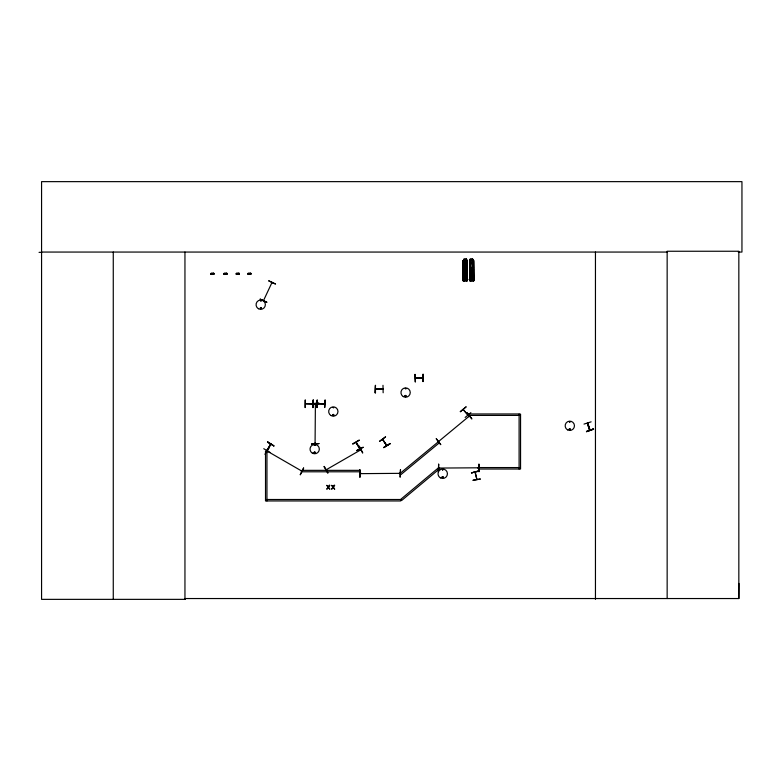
<?xml version="1.0" encoding="UTF-8"?>
<svg xmlns="http://www.w3.org/2000/svg" width="781" height="781" viewBox="0 0 781 781"><rect width="100%" height="100%" fill="white"/><g stroke="black" fill="none" stroke-linecap="round" stroke-linejoin="round"><path stroke-width="1.17" d="M738.299 252.058L741.95 252.058L741.95 181.641L41.569 181.641L41.569 599.359L185.058 599.359L184.96 598.539L738.836 598.539L738.943 583.436M272.218 282.868L272.052 282.419M315.407 443.471L315.036 442.954M261.205 308.3C260.268 306.494 260.141 309.569 261.108 308.397M261.371 308.349C259.985 305.547 260.034 310.799 261.371 307.997M332.599 415.004C334.473 412.817 333.712 417.161 332.677 415.18M404.89 396.045C406.764 393.634 406.003 398.652 404.958 395.869M405.105 396.045C406.442 394.522 405.808 397.529 405.183 396.162M441.997 477.23C444.125 474.877 442.72 479.954 442.134 476.898M442.212 477.23L443.159 476.986L442.495 477.621M569.417 422.033L570.218 421.925L569.447 421.838M569.115 429.101C570.296 431.922 570.862 426.875 569.134 429.296M570.296 429.423C569.193 427.715 569.486 430.575 570.12 429.609M587.751 422.98L589.587 430.224L587.351 423.224M590.104 429.96L587.732 423.048M360.851 449.797L360.002 449.954L360.715 449.534M360.734 449.866L326.233 469.742M467.751 415.053L463.172 409.556M315.075 443.628L315.397 403.738L315.036 404.333M315.368 443.471L315.368 442.954M474.985 472.144L476.888 479.29M472.105 280.506L471.617 280.32L472.095 279.705M386.839 445.365L382.544 439.361M267.619 449.895L266.868 450.51M270.226 444.604L270.597 444.047L266.877 450.334M270.851 444.243L267.141 450.637M359.66 448.831L355.98 442.427L359.904 448.499M261.069 301.007L260.512 300.451L260.903 301.124M314.03 452.433C316.627 450.705 313.962 455.225 314.206 452.131M332.97 407.438L333.721 407.75L332.96 407.545M315.114 452.863C314.802 450.735 313.571 454.064 315.114 452.726M469.547 416.312L469.098 416.703M260.2 299.162L266.965 302.315L260.21 299.143M268.791 280.896L275.556 284.05L268.81 280.848M263.568 300.46L272.013 282.449M315.075 403.66L315.026 404.451M415.394 377.994L416.312 378.307M422.716 378.043L422.013 378.072M478.694 468.102L477.904 468.102M305.508 403.943L312.898 403.943L305.586 403.601M324.632 403.943L317.398 403.601M264.954 454.327L268.674 447.855M266.809 451.701L268.918 447.991M301.72 471.041L267.268 451.145M263.753 448.704L270.158 452.531M267.668 441.909L273.946 445.971L267.688 441.88M270.831 444.164L267.209 450.52M415.551 377.955L422.755 377.672M422.765 377.984L415.433 378.297M469.254 416.078L468.766 416.537L469.401 416.009M382.915 389.202L375.573 389.26L382.856 388.84M360.295 473.647L400.028 473.345L399.296 473.647M399.276 473.354L400.028 473.608M438.756 468.063L478.714 467.799M478.04 467.76L478.616 468.083M324.662 403.992L317.398 404.021M360.012 449.885L360.617 449.563M315.339 404.412L315.368 403.816M460.282 411.655L466.023 406.891M465.154 417.445L470.865 412.641M468.766 416.537L469.342 416.058L438.61 441.48M472.056 280.457L472.056 280.506M405.407 388.323L405.895 388.967L405.349 388.421M386.615 445.531L382.592 439.381L386.517 445.492M390.1 443.764L383.666 447.572L390.119 443.784M383.725 447.659L389.914 443.491M324.281 466.403L327.971 472.895M360.783 449.797L360.07 449.915M359.289 440.299L352.875 444.125M352.69 443.793L359.153 440.064M356.614 450.598L363.282 447.21L356.605 450.588M584.012 424.093L591.129 421.838M593.501 428.974L586.531 431.668L593.482 428.925M586.433 431.376L593.511 429.023M586.521 431.639L593.599 429.286M478.675 470.943L471.46 472.915L478.665 470.914M471.441 472.817L478.743 471.265M473.091 480.305L480.442 479.007L473.061 480.208M464.978 280.486L465.476 280.506L465.017 279.686M333.321 414.496C331.837 415.892 334.805 415.16 333.438 414.574M333.438 415.433L332.891 415.121M442.72 469.459L442.612 470.269L442.817 469.518M415.531 378.336L422.872 378.043M415.141 381.87L414.877 374.411M423.009 381.558L423.087 374.079L423.058 381.558M359.914 448.587L356.331 442.31M463.943 259.341L466.433 259.312M470.162 259.341L472.651 259.312M463.533 259.683L466.853 259.643M469.752 259.683L473.071 259.643M463.533 259.839L466.853 259.8M469.752 259.839L473.071 259.8M463.953 260.171L466.442 260.141M470.172 260.171L472.661 260.141M469.479 260.571L473.794 260.503L473.989 280.721L469.693 280.789L469.566 260.571M463.153 262.621L466.892 262.582M469.791 262.621L473.52 262.582M463.172 263.988L466.901 263.949M469.801 263.988L473.54 263.949M463.192 266.038L466.921 265.999M469.83 266.038L473.559 265.999M463.211 267.863L466.94 267.824M469.84 267.863L473.579 267.824M463.231 269.914L466.96 269.875M469.869 269.914L473.598 269.875M211.182 273.506L213.672 273.477M224.245 273.506L226.734 273.477M210.772 273.848L214.092 273.809M236.477 273.506L238.966 273.477M210.772 274.004L214.092 273.965M223.835 273.848L227.154 273.809M248.192 273.506L250.681 273.477M223.835 274.004L227.154 273.965M236.067 273.848L239.386 273.809M211.192 274.336L213.682 274.307M236.067 274.004L239.386 273.965M247.782 273.848L251.101 273.809M224.254 274.336L226.744 274.307M247.782 274.004L251.101 273.965M236.487 274.336L238.976 274.307M463.328 278.71L467.058 278.671M469.967 278.71L473.696 278.671M462.713 279.315L467.692 279.256M469.352 279.315L474.321 279.256M462.713 279.471L467.692 279.413M469.352 279.471L474.331 279.413M464.91 279.637L465.496 279.657M471.539 279.637L472.124 279.627M463.065 280.789L467.38 280.721L467.136 260.503L462.84 260.571L463.084 280.789L462.938 260.571M382.993 385.316L383.149 392.775M383.012 388.918L375.573 388.928L383.022 389.202M375.163 392.833L375.476 385.365L375.192 392.833M318.931 403.26L311.473 403.689L318.931 403.221M311.473 403.582L318.931 403.533M438.727 464.197L438.356 471.665L438.619 464.197M479.104 464.197L479.114 471.656M438.824 467.799L439.576 467.799L438.854 468.083M359.699 469.752L359.787 477.211M360.217 473.345L360.871 473.315M360.217 473.608L360.89 473.276M39.05 252.351L41.569 252.341M41.569 252.058L667.15 252.058M305.43 400.077L305.322 407.545M316.832 407.545L317.242 400.077L316.861 407.545M519.101 414.125L520.556 414.125L520.556 469.02L479.3 469.02L479.3 467.565L519.101 467.565M519.101 415.414L469.342 415.414L469.342 413.969L519.101 413.969L519.101 469.02M266.956 499.498L400.565 499.498L438.737 467.585L439.674 468.698L401.493 500.611L400.565 499.498L400.565 500.953L265.511 500.953L265.511 451.193L266.956 451.193L266.956 500.953M475.238 472.085L476.82 479.3M267.385 451.213L267.873 451.506M267.756 451.828L267.209 451.506M589.762 430.058L587.273 423.253M301.105 471.08L301.798 471.06M267.493 442.231L273.975 445.931M315.075 404.49L315.075 403.738M466.052 406.93L460.341 411.733M468.122 414.916L463.084 409.459M323.959 466.599L327.727 473.042M588.015 424.62L589.362 428.681M415.15 374.402L415.453 381.86M473.208 260.512L473.432 280.73M473.061 260.512L473.266 280.73L472.974 260.512M472.739 260.522L473.022 280.73M472.573 260.522L472.612 264.085M472.632 266.467L472.788 280.73L472.544 266.467M472.476 260.522L472.534 264.085M472.427 280.74L471.285 280.75M470.787 260.561L470.806 264.124L470.699 260.561M470.875 270.07L471.011 280.769M470.806 270.07L470.914 280.769M470.455 260.561L470.709 280.769M470.299 260.561L470.513 280.779M470.201 260.561L470.445 280.779M469.977 260.561L470.279 280.779M469.771 260.571L470.025 280.779M469.732 260.571L469.947 280.779M467.067 260.512L467.282 280.721M466.823 260.512L467.087 280.721M466.882 280.73L466.667 260.512L466.608 264.076M466.657 266.458L466.794 280.73M466.433 260.512L466.374 264.085M466.491 266.458L466.56 280.73M465.866 260.522L465.974 264.085M465.906 266.467L466.159 280.73M465.788 280.74L464.646 280.75M464.06 260.561L464.197 264.124M464.256 270.07L464.353 280.769M463.66 260.561L463.611 264.134M463.768 270.07L463.807 280.779M463.172 260.571L463.348 280.779M478.792 464.197L478.841 471.656M375.427 385.365L375.476 392.823M360.012 469.742L360.061 477.211M738.836 598.539L738.836 251.248L667.15 251.248L667.15 598.539M595.454 252.058L595.454 599.359M317.145 400.077L317.193 407.545M312.996 400.077L312.996 407.545M305.049 400.077L305.049 407.545M184.951 252.058L184.951 599.359M113.265 252.058L113.265 599.359M464.285 268.664C465.33 271.817 466.716 266.399 464.285 268.664M470.914 268.664C471.968 271.817 473.354 266.399 470.914 268.664M314.284 445.141L315.075 445.346L314.284 445.141M303.614 468.024L300.285 474.711L303.614 468.024M329.289 485.294L328.332 486.846L326.79 485.294L328.01 487.266L326.751 489.238L328.293 487.666L329.855 489.238L328.625 487.246L329.855 485.294L329.289 485.294M334.131 485.294L333.175 486.846L331.632 485.294L332.852 487.266L331.593 489.238L333.136 487.666L334.707 489.238L333.467 487.246L334.698 485.294L334.131 485.294M436.296 438.717L440.796 444.682L436.257 438.756M467.399 412.983L471.88 418.967L467.38 413.003M438.395 441.724L400.048 473.442L400.975 474.555L439.322 442.837L438.395 441.724M385.531 436.882L379.546 441.353L385.531 436.882M359.25 446.215L362.667 452.863L359.25 446.215M466.423 258.999L463.934 259.028L463.953 260.268L466.442 260.239L466.423 258.999M472.642 258.999L470.162 259.028L470.172 260.268L472.661 260.239L472.642 258.999M213.672 273.165L211.182 273.194L211.192 274.434L213.682 274.414L213.672 273.165M226.734 273.165L224.245 273.194L224.254 274.434L226.744 274.414L226.734 273.165M238.966 273.165L236.477 273.194L236.487 274.434L238.976 274.414L238.966 273.165M250.681 273.165L248.192 273.194L248.202 274.434L250.691 274.414L250.681 273.165M318.941 443.608L311.473 444.067L318.941 443.608M400.497 469.742L400.126 477.211L400.468 469.742M313.308 400.077L312.888 407.545L313.308 400.077M325.121 400.077L324.73 407.545L325.091 400.077M359.924 470.347L301.954 470.347L301.954 471.792L359.924 471.792L359.924 470.347M473.716 280.721L473.53 260.512L473.676 280.721M466.394 280.73L466.169 260.522L466.355 280.73M464.119 280.769L463.894 260.561L464.041 280.769M463.65 280.779L463.416 260.561L463.553 280.779M567.484 429.833A4.657 4.657 0 0 0 574.465 425.801A4.657 4.657 0 0 0 567.484 421.769A4.657 4.657 0 0 0 567.484 429.833M403.279 396.592A4.657 4.657 0 0 0 410.269 392.56A4.657 4.657 0 0 0 403.279 388.518A4.657 4.657 0 0 0 403.279 396.592M440.357 477.835A4.725 4.725 0 0 0 447.435 473.745A4.725 4.725 0 0 0 440.357 469.654A4.725 4.725 0 0 0 440.357 477.835M330.998 415.551A4.657 4.657 0 0 0 337.978 411.519A4.657 4.657 0 0 0 330.998 407.487A4.657 4.657 0 0 0 330.998 415.551M258.394 308.71A4.647 4.647 0 0 0 265.364 304.678A4.647 4.647 0 0 0 258.394 300.656A4.647 4.647 0 0 0 258.394 308.71M312.351 453.156A4.666 4.666 0 0 0 319.341 449.114A4.666 4.666 0 0 0 312.351 445.082A4.666 4.666 0 0 0 312.351 453.156"/></g></svg>
